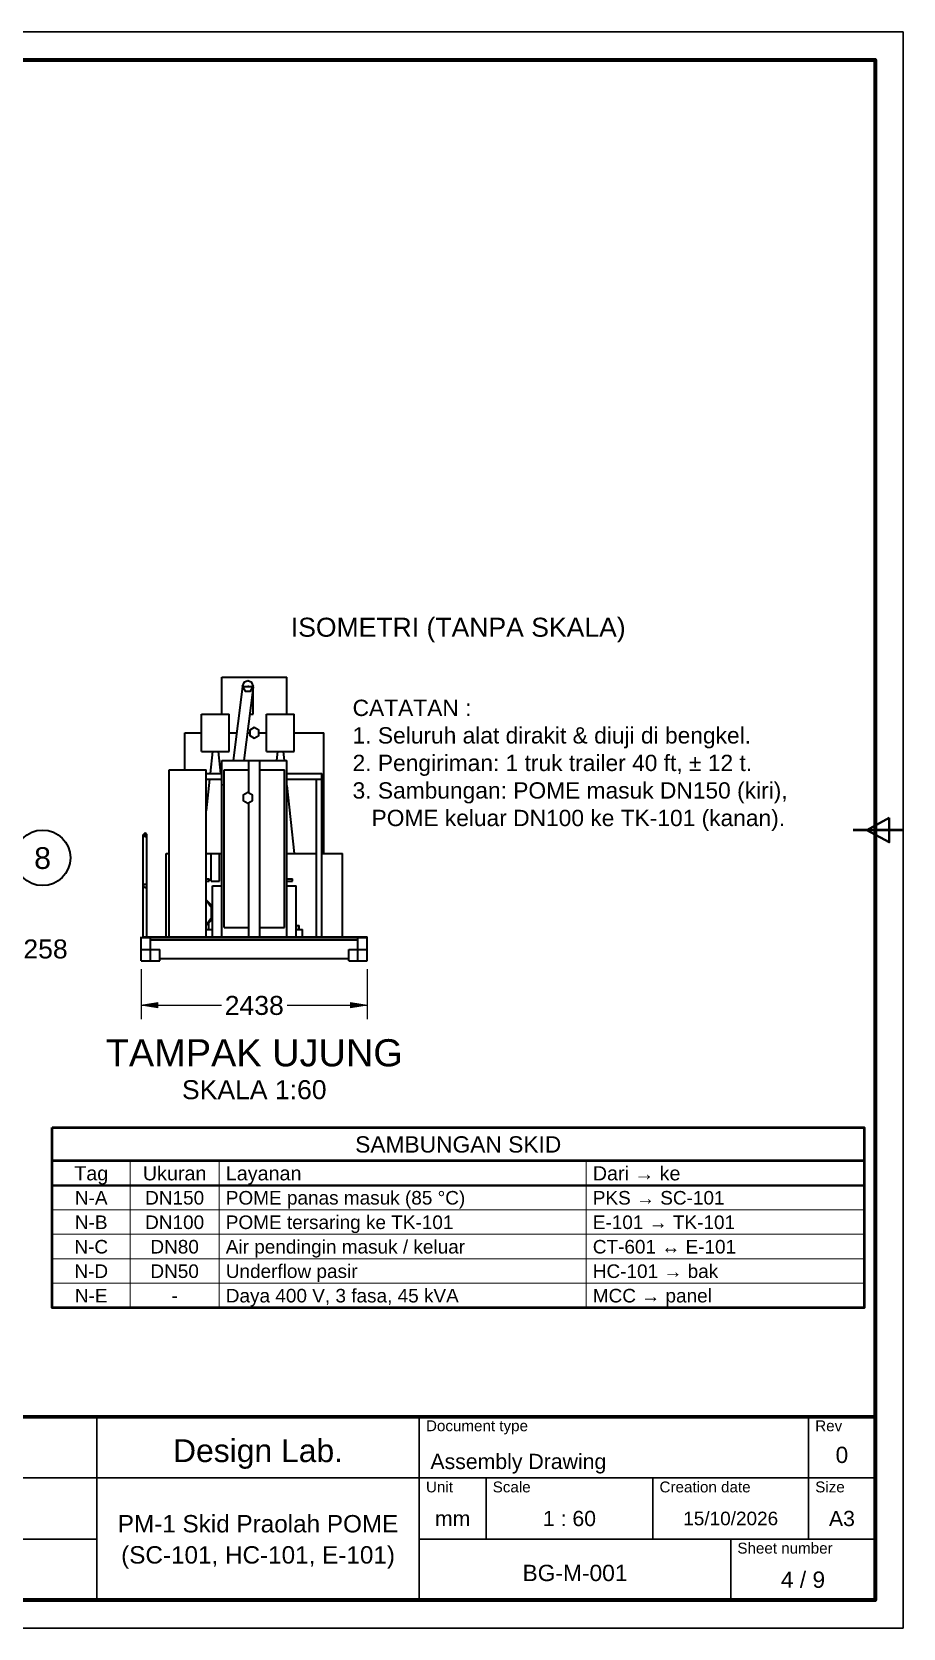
# Model space of a CAD drawing. Header units: millimetres. Extents: x 5 to 415, y 5 to 292.
# Drawn here: x 258.3 to 415, y 5 to 292 of the extents above; entities that cross this region are included whole.
import ezdxf
from ezdxf.enums import TextEntityAlignment as Align

# ---------------------------------------------------------------- set-up
doc = ezdxf.new("R2010")
doc.units = ezdxf.units.MM
for name, color, linetype in [('PFD-BINGKAI', 7, 'Continuous'), ('PFD-INSTRUMEN', 7, 'Continuous'), ('PFD-PERALATAN', 7, 'Continuous'), ('PFD-TABEL', 7, 'Continuous'), ('PFD-TEKS', 7, 'Continuous')]:
    doc.layers.add(name, color=color, linetype=linetype)
doc.styles.add('PFD', font='arial.ttf')

msp = doc.modelspace()

# ---------------------------------------------------------------- hatches: boundary and pattern name
at = {"layer": 'PFD-INSTRUMEN'}
for points in [[(278, 117), (281, 117.5), (281, 116.5)], [(318.63, 117), (315.63, 116.5), (315.63, 117.5)]]:
    msp.add_hatch(color=7, dxfattribs=at).paths.add_polyline_path(points)

# ---------------------------------------------------------------- linework, layer by layer
at = {"layer": 'PFD-BINGKAI', "linetype": 'Continuous', "lineweight": 30, "ltscale": 0.35}
msp.add_lwpolyline([(5, 292), (415, 292), (415, 5), (5, 5)], close=True, dxfattribs=at)
at = {"layer": 'PFD-BINGKAI', "linetype": 'Continuous', "lineweight": 80, "ltscale": 0.35}
msp.add_lwpolyline([(10, 287), (410, 287), (410, 10), (10, 10)], close=True, dxfattribs=at)
at = {"layer": 'PFD-BINGKAI', "linetype": 'Continuous', "lineweight": 40, "ltscale": 0.35}
msp.add_lwpolyline([(412.5, 150.7), (412.5, 146.3), (408.5, 148.5)], close=True, dxfattribs=at)
at = {"layer": 'PFD-BINGKAI', "linetype": 'Continuous', "lineweight": 50, "ltscale": 0.35}
msp.add_lwpolyline([(415, 148.5), (406, 148.5)], dxfattribs=at)
at = {"layer": 'PFD-BINGKAI', "linetype": 'Continuous', "lineweight": 70, "ltscale": 0.35}
msp.add_lwpolyline([(174, 43), (410, 43), (410, 10), (174, 10)], close=True, dxfattribs=at)
at = {"layer": 'PFD-BINGKAI', "linetype": 'Continuous', "lineweight": 30, "ltscale": 0.35}
for points in [[(270, 43), (270, 10)], [(328, 43), (328, 10)], [(398, 43), (398, 21)], [(174, 32), (270, 32)], [(270, 32), (328, 32)], [(328, 32), (410, 32)], [(340, 32), (340, 21)], [(370, 32), (370, 21)], [(398, 32), (398, 21)], [(218, 21), (270, 21)], [(328, 21), (410, 21)], [(384, 21), (384, 10)]]:
    msp.add_lwpolyline(points, dxfattribs=at)
at = {"layer": 'PFD-INSTRUMEN', "linetype": 'Continuous', "lineweight": 25, "ltscale": 0.35}
for points in [[(278, 123.5), (278, 114.5)], [(318.63, 123.5), (318.63, 114.5)], [(278, 117), (292.43, 117)], [(304.21, 117), (318.63, 117)]]:
    msp.add_lwpolyline(points, dxfattribs=at)
at = {"layer": 'PFD-INSTRUMEN', "linetype": 'Continuous', "lineweight": 5, "ltscale": 0.35}
for points in [[(278, 117), (281, 117.5), (281, 116.5)], [(318.63, 117), (315.63, 116.5), (315.63, 117.5)]]:
    msp.add_lwpolyline(points, close=True, dxfattribs=at)
at = {"layer": 'PFD-INSTRUMEN', "lineweight": 35}
msp.add_circle((260.25, 143.5), 5, dxfattribs=at)
at = {"layer": 'PFD-PERALATAN', "linetype": 'Continuous', "lineweight": 35, "ltscale": 0.35}
for points in [[(292.5, 169.3), (292.5, 175.97)], [(292.5, 175.97), (304.17, 175.97)], [(297.17, 175.3), (296.46, 175.01), (296.17, 174.3)], [(298.16, 174.3), (297.87, 175.01), (297.17, 175.3)], [(304.17, 169.3), (304.17, 175.97)], [(296.21, 174.3), (294.54, 160.97)], [(296.17, 174.3), (296.23, 174.3), (296.32, 174.3), (296.39, 174.3), (296.46, 174.3), (296.54, 174.3), (296.64, 174.3), (296.73, 174.3), (296.84, 174.3), (296.94, 174.3), (297.05, 174.3), (297.17, 174.3)], [(296.22, 174.3), (296.69, 173.48), (297.64, 173.48), (298.12, 174.3)], [(298.11, 174.18), (296.46, 160.97)], [(298.11, 174.18), (298.06, 174.19), (297.96, 174.2), (297.9, 174.21), (297.83, 174.22), (297.75, 174.23), (297.67, 174.24), (297.58, 174.25), (297.48, 174.26), (297.38, 174.27), (297.27, 174.29), (297.17, 174.3)], [(297.17, 174.3), (297.28, 174.3), (297.39, 174.3), (297.5, 174.3), (297.6, 174.3), (297.7, 174.3), (297.79, 174.3), (297.87, 174.3), (297.95, 174.3), (298.01, 174.3), (298.07, 174.3), (298.14, 174.3)], [(298.12, 169.3), (298.12, 174.3)], [(288.83, 169.3), (288.9, 169.3), (288.97, 169.3), (289.08, 169.3), (289.22, 169.3), (289.38, 169.3), (289.57, 169.3), (289.77, 169.3), (290, 169.3), (290.25, 169.3), (290.51, 169.3), (290.78, 169.3), (291.05, 169.3), (291.33, 169.3)], [(288.83, 162.63), (288.83, 169.3)], [(291.33, 169.3), (291.61, 169.3), (291.89, 169.3), (292.16, 169.3), (292.42, 169.3), (292.66, 169.3), (292.89, 169.3), (293.1, 169.3), (293.29, 169.3), (293.45, 169.3), (293.59, 169.3), (293.69, 169.3), (293.77, 169.3), (293.83, 169.3)], [(293.83, 162.63), (293.83, 169.3)], [(297.5, 169.3), (297.57, 169.3), (297.65, 169.3), (297.72, 169.3), (297.78, 169.3), (297.84, 169.3), (297.9, 169.3), (297.99, 169.3), (298.06, 169.3), (298.11, 169.3)], [(298.33, 166.92), (297.51, 166.44), (297.51, 165.49), (298.33, 165.02), (299.16, 165.49), (299.16, 166.44), (298.33, 166.92)], [(300.5, 169.3), (300.56, 169.3), (300.64, 169.3), (300.75, 169.3), (300.88, 169.3), (301.05, 169.3), (301.23, 169.3), (301.44, 169.3), (301.67, 169.3), (301.92, 169.3), (302.17, 169.3), (302.44, 169.3), (302.72, 169.3), (303, 169.3)], [(300.5, 162.63), (300.5, 169.3)], [(303, 169.3), (303.28, 169.3), (303.56, 169.3), (303.83, 169.3), (304.08, 169.3), (304.33, 169.3), (304.56, 169.3), (304.77, 169.3), (304.95, 169.3), (305.12, 169.3), (305.25, 169.3), (305.36, 169.3), (305.44, 169.3), (305.5, 169.3)], [(305.5, 162.63), (305.5, 169.3)], [(285.83, 159.3), (285.83, 165.97)], [(285.83, 165.97), (288.83, 165.97)], [(293.83, 165.97), (295.17, 165.97)], [(297.08, 165.97), (297.38, 165.97)], [(299.28, 165.97), (300.5, 165.97)], [(305.5, 165.97), (310.83, 165.97)], [(310.83, 144.3), (310.83, 165.97)], [(288.83, 162.63), (288.9, 162.63), (288.97, 162.63), (289.08, 162.63), (289.22, 162.63), (289.38, 162.63), (289.57, 162.63), (289.77, 162.63), (290, 162.63), (290.25, 162.63), (290.51, 162.63), (290.78, 162.63), (291.05, 162.63), (291.33, 162.63)], [(290.83, 162.63), (290.4, 158.63)], [(291.33, 162.63), (291.61, 162.63), (291.89, 162.63), (292.16, 162.63), (292.42, 162.63), (292.66, 162.63), (292.89, 162.63), (293.1, 162.63), (293.29, 162.63), (293.45, 162.63), (293.59, 162.63), (293.69, 162.63), (293.77, 162.63), (293.83, 162.63)], [(291.83, 162.63), (292.27, 158.63)], [(292.5, 129.3), (292.5, 160.97)], [(292.5, 160.97), (297.33, 160.97)], [(297.33, 155.24), (297.33, 160.97)], [(297.33, 160.97), (299.33, 160.97)], [(299.33, 160.97), (304.17, 160.97)], [(299.33, 129.3), (299.33, 160.97)], [(300.5, 162.63), (300.56, 162.63), (300.64, 162.63), (300.75, 162.63), (300.88, 162.63), (301.05, 162.63), (301.23, 162.63), (301.44, 162.63), (301.67, 162.63), (301.92, 162.63), (302.17, 162.63), (302.44, 162.63), (302.72, 162.63), (303, 162.63)], [(302.5, 162.63), (302.32, 160.97)], [(303, 162.63), (303.28, 162.63), (303.56, 162.63), (303.83, 162.63), (304.08, 162.63), (304.33, 162.63), (304.56, 162.63), (304.77, 162.63), (304.95, 162.63), (305.12, 162.63), (305.25, 162.63), (305.36, 162.63), (305.44, 162.63), (305.5, 162.63)], [(303.5, 162.63), (303.68, 160.97)], [(304.17, 129.3), (304.17, 160.97)], [(283, 129.3), (283, 159.3)], [(283, 159.3), (289.67, 159.3)], [(289.67, 129.3), (289.67, 159.3)], [(289.67, 158.63), (292.5, 158.63)], [(292.92, 130.97), (292.92, 159.3)], [(292.92, 159.3), (297.33, 159.3)], [(299.33, 159.3), (303.75, 159.3)], [(303.75, 130.97), (303.75, 159.3)], [(304.17, 158.63), (310.5, 158.63)], [(310.5, 157.63), (310.5, 158.63)], [(289.67, 157.63), (292.5, 157.63)], [(290.29, 157.63), (289.67, 151.94)], [(292.38, 157.63), (292.5, 156.52)], [(297.17, 155.25), (296.34, 154.78), (296.34, 153.82), (297.17, 153.35), (297.99, 153.82), (297.99, 154.78), (297.17, 155.25)], [(304.17, 157.63), (310.5, 157.63)], [(304.17, 156.52), (305.5, 144.3)], [(309.5, 129.3), (309.5, 157.63)], [(309.5, 157.63), (310.5, 157.63)], [(310.5, 129.3), (310.5, 157.63)], [(289.67, 152.63), (289.74, 152.63)], [(297.33, 129.3), (297.33, 153.36)], [(278.67, 147.97), (278.33, 147.63), (278.67, 147.3), (279, 147.63), (278.67, 147.97)], [(278.33, 147.63), (278.38, 147.63), (278.46, 147.63), (278.52, 147.63), (278.59, 147.63), (278.67, 147.63)], [(278.33, 129.3), (278.33, 147.63)], [(278.67, 147.63), (278.74, 147.63), (278.81, 147.63), (278.87, 147.63), (278.93, 147.63), (278.98, 147.63)], [(279, 129.3), (279, 147.63)], [(282.5, 129.3), (282.5, 144.3)], [(282.5, 144.3), (283, 144.3)], [(289.67, 144.3), (289.77, 144.3), (289.87, 144.3), (289.98, 144.3), (290.09, 144.3), (290.2, 144.3), (290.32, 144.3), (290.44, 144.3), (290.56, 144.3), (290.69, 144.3), (290.82, 144.3), (290.94, 144.3), (291.07, 144.3), (291.2, 144.3), (291.33, 144.3)], [(290.58, 139.3), (290.58, 144.3)], [(291.33, 144.3), (291.42, 144.3), (291.51, 144.3), (291.59, 144.3), (291.68, 144.3), (291.76, 144.3), (291.85, 144.3), (291.93, 144.3), (292.02, 144.3), (292.1, 144.3), (292.18, 144.3), (292.26, 144.3), (292.34, 144.3), (292.42, 144.3), (292.5, 144.3)], [(292.08, 139.3), (292.08, 144.3)], [(304.17, 144.3), (304.33, 144.3), (304.49, 144.3), (304.64, 144.3), (304.79, 144.3), (304.92, 144.3), (305.03, 144.3), (305.14, 144.3), (305.23, 144.3), (305.31, 144.3), (305.38, 144.3), (305.43, 144.3), (305.49, 144.3)], [(305.5, 144.3), (309.5, 144.3)], [(310.5, 144.3), (314.17, 144.3)], [(314.17, 129.3), (314.17, 144.3)], [(278.67, 138.8), (278.33, 138.47), (278.67, 138.13), (279, 138.47), (278.67, 138.8)], [(289.67, 139.7), (289.74, 139.7), (289.8, 139.7), (289.87, 139.7), (289.92, 139.7), (289.97, 139.7), (290.06, 139.7), (290.13, 139.7), (290.19, 139.7)], [(289.67, 139.3), (289.74, 139.3), (289.8, 139.3), (289.87, 139.3), (289.92, 139.3), (289.97, 139.3), (290.06, 139.3), (290.13, 139.3), (290.19, 139.3)], [(290.2, 139.3), (290.2, 139.7)], [(290.58, 139.3), (290.66, 139.3), (290.75, 139.3), (290.8, 139.3), (290.87, 139.3), (290.93, 139.3), (291.01, 139.3), (291.09, 139.3), (291.17, 139.3), (291.25, 139.3), (291.33, 139.3)], [(290.83, 129.3), (290.83, 138.47)], [(290.83, 138.47), (292.5, 138.47)], [(291.33, 139.3), (291.42, 139.3), (291.5, 139.3), (291.58, 139.3), (291.66, 139.3), (291.73, 139.3), (291.8, 139.3), (291.86, 139.3), (291.92, 139.3), (292.01, 139.3), (292.06, 139.3)], [(304.17, 139.7), (304.3, 139.7), (304.42, 139.7), (304.54, 139.7), (304.65, 139.7), (304.75, 139.7), (304.84, 139.7), (304.92, 139.7), (305, 139.7), (305.06, 139.7), (305.11, 139.7), (305.18, 139.7)], [(304.17, 139.3), (304.3, 139.3), (304.42, 139.3), (304.54, 139.3), (304.65, 139.3), (304.75, 139.3), (304.84, 139.3), (304.92, 139.3), (305, 139.3), (305.06, 139.3), (305.11, 139.3), (305.18, 139.3)], [(304.17, 138.47), (305.83, 138.47)], [(305.2, 139.3), (305.2, 139.7)], [(305.83, 129.3), (305.83, 138.47)], [(290.83, 134.07), (290.44, 135.14), (289.67, 135.97)], [(289.67, 131.42), (290.64, 132.79), (290.64, 134.48), (289.67, 135.85)], [(289.67, 131.3), (290.44, 132.13), (290.83, 133.2)], [(305.83, 133.2), (305.83, 134.07)], [(278, 129.17), (278, 129.3)], [(278, 125), (278, 129.17)], [(278, 129.17), (279.67, 129.17)], [(278, 129.17), (318.63, 129.17)], [(278.33, 129.3), (278.38, 129.3), (278.46, 129.3), (278.52, 129.3), (278.59, 129.3), (278.67, 129.3)], [(278.67, 129.3), (278.74, 129.3), (278.81, 129.3), (278.87, 129.3), (278.93, 129.3), (278.98, 129.3)], [(279, 129.3), (318.63, 129.3)], [(279.67, 125), (279.67, 129.17)], [(289.67, 130.63), (290.83, 130.63)], [(290.13, 130.63), (290.13, 131.72)], [(292.92, 130.97), (297.33, 130.97)], [(299.33, 130.97), (303.75, 130.97)], [(305.83, 130.63), (307, 130.63)], [(305.93, 131.3), (305.98, 131.3), (306.04, 131.3), (306.11, 131.3), (306.17, 131.3)], [(305.93, 130.63), (305.93, 131.3)], [(306.17, 131.3), (306.22, 131.3), (306.29, 131.3), (306.35, 131.3), (306.4, 131.3)], [(306.4, 130.63), (306.4, 131.3)], [(307, 129.3), (307, 130.63)], [(316.97, 125), (316.97, 129.17)], [(316.97, 129.17), (318.63, 129.17)], [(318.63, 129.17), (318.63, 129.3)], [(318.63, 125), (318.63, 129.17)], [(278, 125), (278, 127)], [(278, 127), (281.33, 127)], [(279.67, 128.75), (316.97, 128.75)], [(281.33, 125), (281.33, 127)], [(315.3, 125), (315.3, 127)], [(315.3, 127), (318.63, 127)], [(318.63, 125), (318.63, 127)], [(278, 125), (279.67, 125)], [(278, 125), (281.33, 125)], [(281.33, 125.42), (315.3, 125.42)], [(315.3, 125), (318.63, 125)], [(316.97, 125), (318.63, 125)]]:
    msp.add_lwpolyline(points, dxfattribs=at)
at = {"layer": 'PFD-TABEL', "linetype": 'Continuous', "lineweight": 50, "ltscale": 0.35}
for points in [[(262, 95), (408, 95), (408, 89), (262, 89)], [(262, 95), (408, 95), (408, 62.6), (262, 62.6)]]:
    msp.add_lwpolyline(points, close=True, dxfattribs=at)
at = {"layer": 'PFD-TABEL', "linetype": 'Continuous', "lineweight": 15, "ltscale": 0.35}
for points in [[(276, 89), (276, 62.6)], [(292, 89), (292, 62.6)], [(358, 89), (358, 62.6)], [(262, 80.2), (408, 80.2)], [(262, 75.8), (408, 75.8)], [(262, 71.4), (408, 71.4)], [(262, 67), (408, 67)], [(262, 62.6), (408, 62.6)]]:
    msp.add_lwpolyline(points, dxfattribs=at)
at = {"layer": 'PFD-TABEL', "linetype": 'Continuous', "lineweight": 40, "ltscale": 0.35}
msp.add_lwpolyline([(262, 84.6), (408, 84.6)], dxfattribs=at)

# ---------------------------------------------------------------- texts
at = {"layer": 'PFD-BINGKAI', "style": 'PFD'}
for s, height, p in [('Document type', 1.9531, (329.2, 40.4)), ('Rev', 1.953, (399.2, 40.4)), ('Assembly Drawing', 2.7343, (330, 33.6)), ('Unit', 1.953, (329.2, 29.4)), ('Scale', 1.953, (341.2, 29.4)), ('Creation date', 1.9531, (371.2, 29.4)), ('Size', 1.953, (399.2, 29.4)), ('Sheet number', 1.9531, (385.2, 18.4))]:
    msp.add_text(s, height=height, dxfattribs=at).set_placement(p)
for s, height, p in [('Design Lab.', 4.1015, (299, 34.85)), ('0', 2.93, (404, 34.68)), ('1 : 60', 2.734, (355, 23.34)), ('15/10/2026', 2.441, (384, 23.49)), ('A3', 2.734, (404, 23.34)), ('PM-1 Skid Praolah POME', 3.1249, (299, 22.2)), ('mm', 2.734, (334, 23.34)), ('(SC-101, HC-101, E-101)', 3.1249, (299, 16.6)), ('BG-M-001', 2.93, (356, 13.45)), ('4 / 9', 2.93, (397, 12.24))]:
    msp.add_text(s, height=height, dxfattribs=at).set_placement(p, align=Align.CENTER)
at = {"layer": 'PFD-TABEL', "style": 'PFD'}
for s, height, p in [('SAMBUNGAN SKID', 2.9296, (335, 90.5)), ('Tag', 2.539, (269, 85.5)), ('Ukuran', 2.539, (284, 85.5)), ('N-A', 2.441, (269, 81.15)), ('DN150', 2.441, (284, 81.15)), ('N-B', 2.441, (269, 76.75)), ('DN100', 2.441, (284, 76.75)), ('N-C', 2.441, (269, 72.35)), ('DN80', 2.441, (284, 72.35)), ('N-D', 2.441, (269, 67.95)), ('DN50', 2.441, (284, 67.95)), ('N-E', 2.441, (269, 63.55)), ('-', 2.44, (284, 63.55))]:
    msp.add_text(s, height=height, dxfattribs=at).set_placement(p, align=Align.CENTER)
for s, height, p in [('Layanan', 2.539, (293.2, 85.5)), ('Dari → ke', 2.539, (359.2, 85.5)), ('POME panas masuk (85 °C)', 2.4413, (293.2, 81.15)), ('PKS → SC-101', 2.4413, (359.2, 81.15)), ('POME tersaring ke TK-101', 2.4413, (293.2, 76.75)), ('E-101 → TK-101', 2.4413, (359.2, 76.75)), ('Air pendingin masuk / keluar', 2.4413, (293.2, 72.35)), ('CT-601 ↔ E-101', 2.4413, (359.2, 72.35)), ('Underflow pasir', 2.4413, (293.2, 67.95)), ('HC-101 → bak', 2.4413, (359.2, 67.95)), ('Daya 400 V, 3 fasa, 45 kVA', 2.4413, (293.2, 63.55)), ('MCC → panel', 2.4413, (359.2, 63.55))]:
    msp.add_text(s, height=height, dxfattribs=at).set_placement(p)
at = {"layer": 'PFD-TEKS', "style": 'PFD'}
for s, height, p in [('ISOMETRI (TANPA SKALA)', 3.4179, (335, 183.25)), ('8', 3.91, (260.25, 141.5)), ('2438', 3.418, (298.32, 115.25)), ('TAMPAK UJUNG', 4.8827, (298.32, 106)), ('SKALA 1:60', 3.418, (298.32, 100.1))]:
    msp.add_text(s, height=height, dxfattribs=at).set_placement(p, align=Align.CENTER)
for s, height, p in [('CATATAN :', 2.93, (316, 169)), ('1. Seluruh alat dirakit & diuji di bengkel.', 2.9296, (316, 164.05)), ('2. Pengiriman: 1 truk trailer 40 ft, ± 12 t.', 2.9296, (316, 159.1)), ('3. Sambungan: POME masuk DN150 (kiri),', 2.9296, (316, 154.15)), ('   POME keluar DN100 ke TK-101 (kanan).', 2.9296, (316, 149.2)), ('258', 3.418, (256.8, 125.4))]:
    msp.add_text(s, height=height, dxfattribs=at).set_placement(p)

doc.saveas('drawing.dxf')
